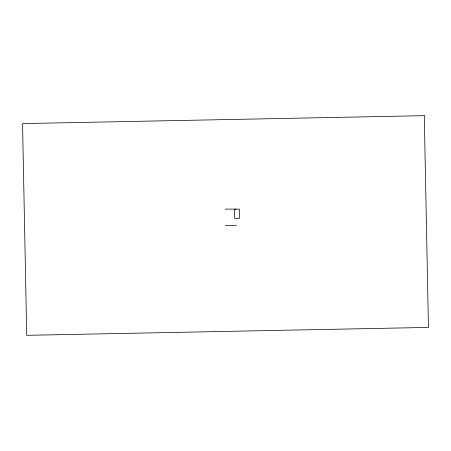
<?xml version="1.0" encoding="UTF-8"?>
<svg xmlns="http://www.w3.org/2000/svg" width="451" height="451" viewBox="0 0 451 451"><rect width="100%" height="100%" fill="white"/><g stroke="black" fill="none" stroke-linecap="round" stroke-linejoin="round"><path stroke-width="0.68" d="M235.952 209.134L234.65 209.134L234.65 218.357L236.07 218.357M236.33 218.357L239.391 218.357L239.391 209.134L225.156 209.106M225.415 225.477L236.33 225.5M424.273 115.67L22.55 123.591L26.722 335.33L428.45 327.409L424.273 115.67"/></g></svg>
